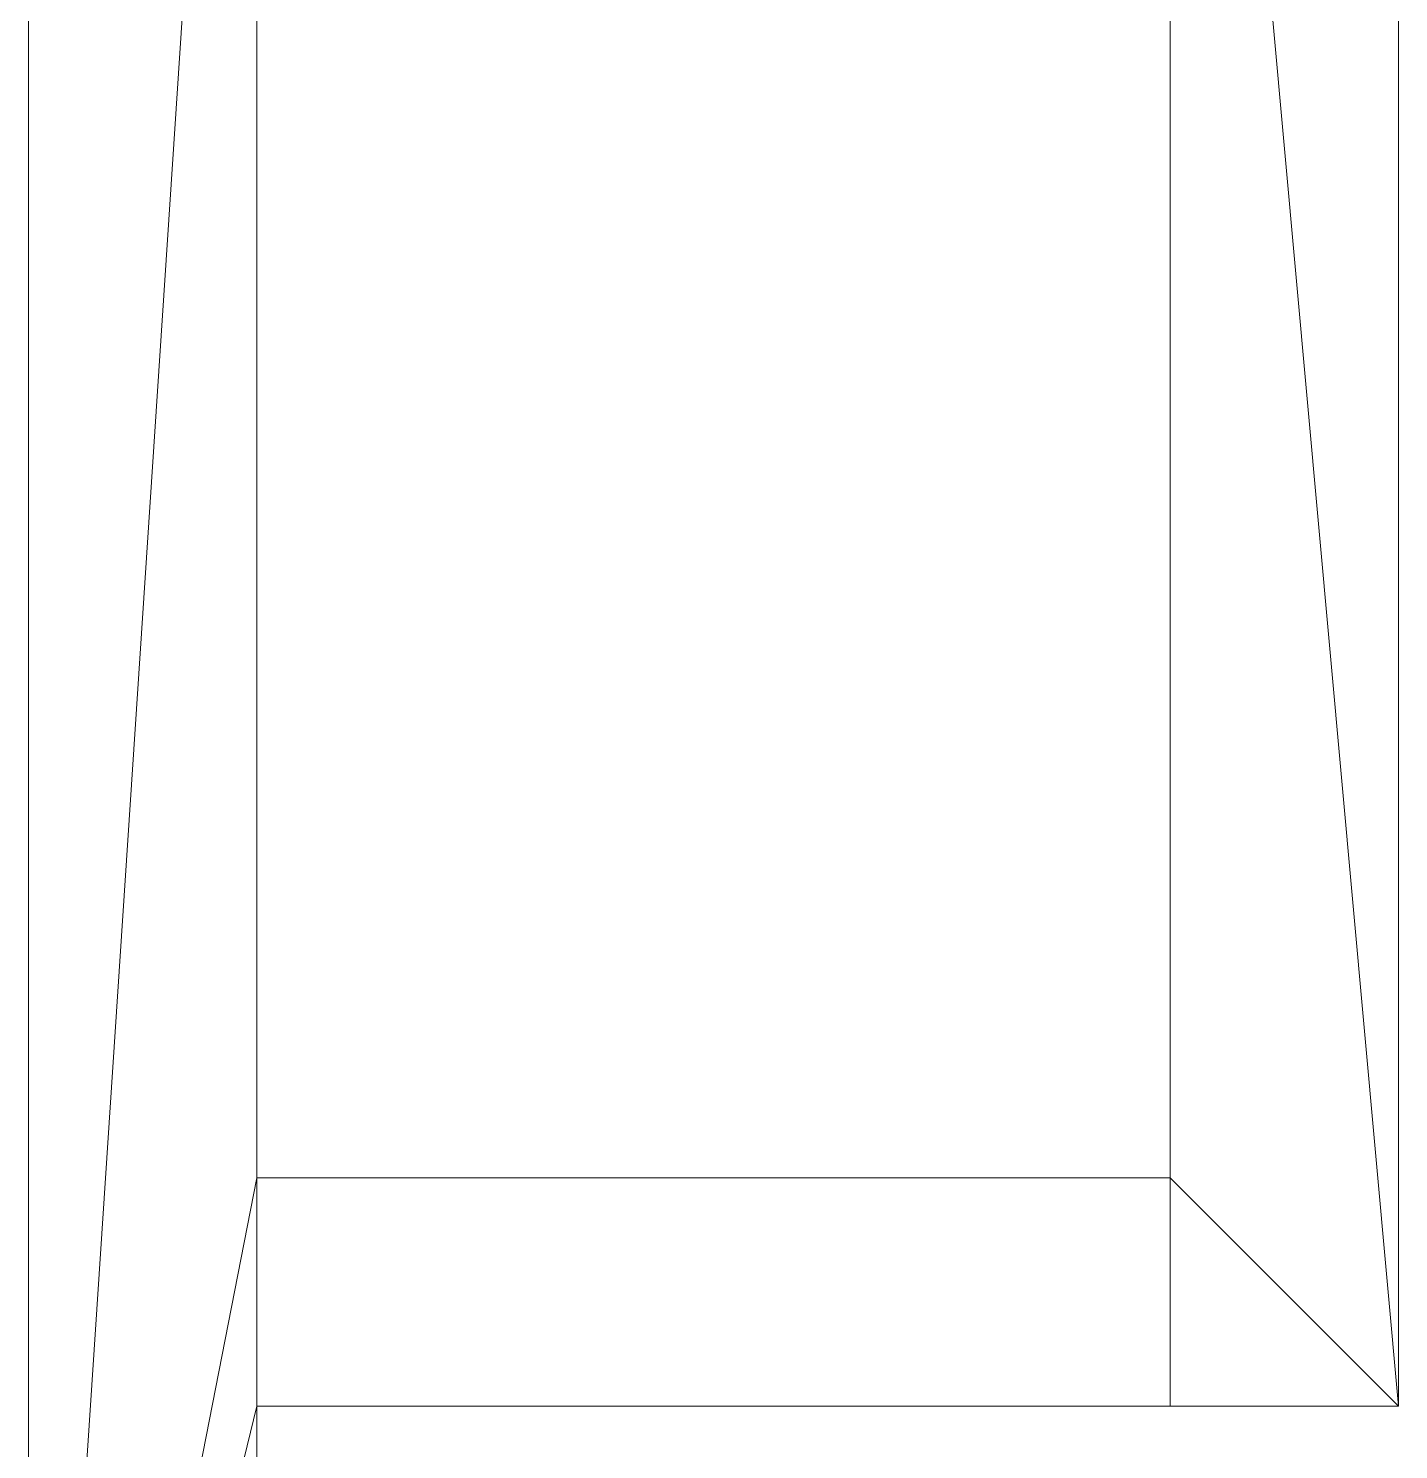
# Model space of a CAD drawing. Header units: millimetres. Extents: x 58509 to 70877, y -36887 to -9553.
# Drawn here: x 58805 to 61564, y -20324 to -17461 of the extents above; entities that cross this region are included whole.
import ezdxf

# ---------------------------------------------------------------- set-up
doc = ezdxf.new("R2010")
doc.units = ezdxf.units.MM
doc.layers.add('A-WALL', color=113, linetype='Continuous', lineweight=9)

msp = doc.modelspace()

# ---------------------------------------------------------------- meshes
at = {"layer": 'A-WALL'}
mesh = msp.add_polyface(dxfattribs=at)
corners = [(58804.6, -22124.2), (58804.6, -22124.2, 4000), (58804.6, -9863.7, 4000), (58804.6, -9863.7), (58804.6, -12054.2, 1534), (58804.6, -12054.2, 2894), (58804.6, -13094.2, 2894), (58804.6, -13094.2, 1534)]
mesh.append_faces([[corners[k] for k in face] for face in [(4, 3, 7)]], dxfattribs={"vtx0": -1, "vtx1": -1})
mesh.append_faces([[corners[k] for k in face] for face in [(2, 5, 6, 1), (1, 6, 7)]], dxfattribs={"vtx0": -1, "vtx2": -1})
mesh.append_faces([[corners[k] for k in face] for face in [(0, 1, 7, 3)]], dxfattribs={"vtx1": -1, "vtx2": -1})
mesh.append_faces([[corners[k] for k in face] for face in [(2, 3, 4, 5)]], dxfattribs={"vtx1": -1, "vtx3": -1})
mesh = msp.add_polyface(dxfattribs=at)
corners = [(59264.6, -9863.7), (59264.6, -10323.7), (59264.6, -14703.8), (59264.6, -15163.8), (59264.6, -19776.2), (59264.6, -20236.2), (59264.6, -22124.2), (58804.6, -22124.2), (58804.6, -9863.7)]
mesh.append_faces([[corners[k] for k in face] for face in [(8, 2, 3, 7)]], dxfattribs={"vtx0": -1, "vtx2": -1})
mesh.append_faces([[corners[k] for k in face] for face in [(7, 3, 4, 5)]], dxfattribs={"vtx0": -1, "vtx3": -1})
mesh.append_faces([[corners[k] for k in face] for face in [(5, 6, 7)]], dxfattribs={"vtx2": -1})
mesh.append_faces([[corners[k] for k in face] for face in [(8, 0, 1, 2)]], dxfattribs={"vtx3": -1})
mesh = msp.add_polyface(dxfattribs=at)
corners = [(59264.6, -22124.2, 4000), (59264.6, -20236.2, 4000), (59264.6, -19776.2, 4000), (59264.6, -15163.8, 4000), (59264.6, -14703.8, 4000), (59264.6, -10323.7, 4000), (59264.6, -9863.7, 4000), (58804.6, -9863.7, 4000), (58804.6, -22124.2, 4000)]
mesh.append_faces([[corners[k] for k in face] for face in [(8, 2, 3, 7)]], dxfattribs={"vtx0": -1, "vtx2": -1})
mesh.append_faces([[corners[k] for k in face] for face in [(7, 3, 4, 5)]], dxfattribs={"vtx0": -1, "vtx3": -1})
mesh.append_faces([[corners[k] for k in face] for face in [(5, 6, 7)]], dxfattribs={"vtx2": -1})
mesh.append_faces([[corners[k] for k in face] for face in [(8, 0, 1, 2)]], dxfattribs={"vtx3": -1})
mesh = msp.add_polyface(dxfattribs=at)
corners = [(59264.6, -22124.2), (59264.6, -20236.2), (59264.6, -19776.2), (59264.6, -15163.8), (59264.6, -14703.8), (59264.6, -10323.7), (59264.6, -9863.7), (59264.6, -9863.7, 4000), (59264.6, -10323.7, 4000), (59264.6, -14703.8, 4000), (59264.6, -15163.8, 4000), (59264.6, -19776.2, 4000), (59264.6, -20236.2, 4000), (59264.6, -22124.2, 4000), (59264.6, -13124.2, 2924), (59264.6, -12024.2, 2924), (59264.6, -12024.2, 1524), (59264.6, -13124.2, 1524)]
mesh.append_faces([[corners[k] for k in face] for face in [(3, 11, 2)]], dxfattribs={"vtx0": -1, "vtx1": -1})
mesh.append_faces([[corners[k] for k in face] for face in [(17, 3, 4, 16), (16, 6, 7), (9, 14, 15, 8), (8, 15, 16, 7)]], dxfattribs={"vtx0": -1, "vtx2": -1})
mesh.append_faces([[corners[k] for k in face] for face in [(0, 1, 12, 13)]], dxfattribs={"vtx1": -1})
mesh.append_faces([[corners[k] for k in face] for face in [(5, 6, 16, 4)]], dxfattribs={"vtx1": -1, "vtx2": -1})
mesh.append_faces([[corners[k] for k in face] for face in [(10, 11, 3, 17)]], dxfattribs={"vtx1": -1, "vtx2": -1, "vtx3": -1})
mesh.append_faces([[corners[k] for k in face] for face in [(1, 2, 11, 12), (17, 14, 9, 10)]], dxfattribs={"vtx1": -1, "vtx3": -1})
mesh = msp.add_polyface(dxfattribs=at)
corners = [(61103.9, -20236.2, 4000), (61103.9, -19776.2, 4000), (61103.9, -15163.8, 4000), (61103.9, -14703.8, 4000), (61103.9, -10323.7, 4000), (61103.9, -10323.7), (61103.9, -14703.8), (61103.9, -15163.8), (61103.9, -16029.3), (61103.9, -16029.3, 2135), (61103.9, -16914.3, 2135), (61103.9, -16914.3), (61103.9, -19776.2), (61103.9, -20236.2)]
mesh.append_faces([[corners[k] for k in face] for face in [(10, 1, 2)]], dxfattribs={"vtx0": -1, "vtx2": -1})
mesh.append_faces([[corners[k] for k in face] for face in [(5, 6, 3, 4), (0, 1, 13)]], dxfattribs={"vtx1": -1})
mesh.append_faces([[corners[k] for k in face] for face in [(6, 7, 9, 3), (12, 13, 1, 10)]], dxfattribs={"vtx1": -1, "vtx2": -1, "vtx3": -1})
mesh.append_faces([[corners[k] for k in face] for face in [(9, 10, 2, 3)]], dxfattribs={"vtx1": -1, "vtx3": -1})
mesh.append_faces([[corners[k] for k in face] for face in [(7, 8, 9), (10, 11, 12)]], dxfattribs={"vtx2": -1})
mesh = msp.add_polyface(dxfattribs=at)
corners = [(61103.9, -10323.7), (61563.9, -10323.7), (61563.9, -16029.3), (61103.9, -16029.3), (61103.9, -15163.8), (61103.9, -14703.8), (61563.9, -20236.2), (61103.9, -20236.2), (61103.9, -19776.2), (61103.9, -16914.3), (61563.9, -16914.3)]
mesh.append_faces([[corners[k] for k in face] for face in [(4, 2, 3), (8, 6, 7)]], dxfattribs={"vtx0": -1})
mesh.append_faces([[corners[k] for k in face] for face in [(5, 1, 2, 4)]], dxfattribs={"vtx0": -1, "vtx2": -1})
mesh.append_faces([[corners[k] for k in face] for face in [(10, 6, 8, 9)]], dxfattribs={"vtx1": -1})
mesh.append_faces([[corners[k] for k in face] for face in [(5, 0, 1)]], dxfattribs={"vtx2": -1})
mesh = msp.add_polyface(dxfattribs=at)
corners = [(61563.9, -20236.2, 4000), (61563.9, -10323.7, 4000), (61103.9, -10323.7, 4000), (61103.9, -14703.8, 4000), (61103.9, -15163.8, 4000), (61103.9, -19776.2, 4000), (61103.9, -20236.2, 4000)]
mesh.append_faces([[corners[k] for k in face] for face in [(0, 4, 5, 6)]], dxfattribs={"vtx0": -1})
mesh.append_faces([[corners[k] for k in face] for face in [(4, 0, 1, 3)]], dxfattribs={"vtx0": -1, "vtx2": -1})
mesh.append_faces([[corners[k] for k in face] for face in [(2, 3, 1)]], dxfattribs={"vtx1": -1})
mesh = msp.add_polyface(dxfattribs=at)
corners = [(61563.9, -10323.7, 4000), (61563.9, -20236.2, 4000), (61563.9, -20236.2), (61563.9, -16914.3), (61563.9, -16914.3, 2135), (61563.9, -16029.3, 2135), (61563.9, -16029.3), (61563.9, -10323.7)]
mesh.append_faces([[corners[k] for k in face] for face in [(1, 4, 5, 0)]], dxfattribs={"vtx0": -1, "vtx2": -1})
mesh.append_faces([[corners[k] for k in face] for face in [(2, 3, 4, 1)]], dxfattribs={"vtx2": -1})
mesh.append_faces([[corners[k] for k in face] for face in [(5, 6, 7, 0)]], dxfattribs={"vtx3": -1})
mesh = msp.add_polyface(dxfattribs=at)
corners = [(59264.6, -19776.2), (59264.6, -19776.2, 4000), (61103.9, -19776.2, 4000), (61103.9, -19776.2)]
mesh.append_faces([[corners[k] for k in face] for face in [(2, 3, 0, 1)]])
mesh = msp.add_polyface(dxfattribs=at)
corners = [(61103.9, -20236.2), (59264.6, -20236.2), (59264.6, -19776.2), (61103.9, -19776.2)]
mesh.append_faces([[corners[k] for k in face] for face in [(0, 1, 2, 3)]])
mesh = msp.add_polyface(dxfattribs=at)
corners = [(59264.6, -20236.2, 4000), (61103.9, -20236.2, 4000), (61103.9, -19776.2, 4000), (59264.6, -19776.2, 4000)]
mesh.append_faces([[corners[k] for k in face] for face in [(3, 0, 1, 2)]])
mesh = msp.add_polyface(dxfattribs=at)
corners = [(59264.6, -20236.2), (59264.6, -20236.2, 4000), (59264.6, -19776.2, 4000), (59264.6, -19776.2)]
mesh.append_faces([[corners[k] for k in face] for face in [(0, 1, 2, 3)]])
mesh = msp.add_polyface(dxfattribs=at)
corners = [(61103.9, -20236.2, 4000), (61103.9, -20236.2), (61103.9, -19776.2), (61103.9, -19776.2, 4000)]
mesh.append_faces([[corners[k] for k in face] for face in [(1, 2, 3, 0)]])
mesh = msp.add_polyface(dxfattribs=at)
corners = [(59264.6, -20236.2), (61103.9, -20236.2), (61103.9, -20236.2, 4000), (59264.6, -20236.2, 4000)]
mesh.append_faces([[corners[k] for k in face] for face in [(3, 0, 1, 2)]])
mesh = msp.add_polyface(dxfattribs=at)
corners = [(61563.9, -20236.2), (61563.9, -20236.2, 4000), (61103.9, -20236.2, 4000), (61103.9, -20236.2)]
mesh.append_faces([[corners[k] for k in face] for face in [(2, 3, 0, 1)]])

doc.saveas('drawing.dxf')
